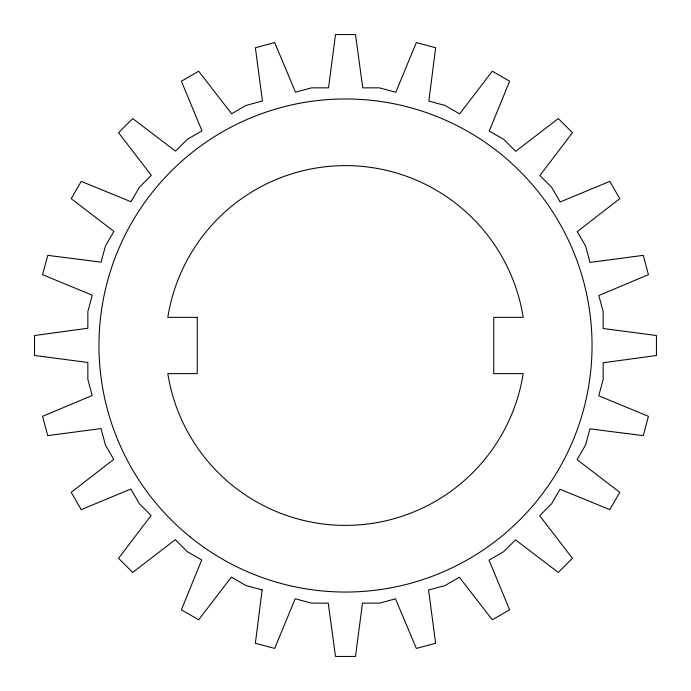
<?xml version="1.0" encoding="UTF-8"?>
<svg xmlns="http://www.w3.org/2000/svg" width="691" height="691" viewBox="0 0 691 691"><rect width="100%" height="100%" fill="white"/><g stroke="black" fill="none" stroke-linecap="round" stroke-linejoin="round"><path stroke-width="1.04" d="M262.139 589.898L255.368 643.269L274.673 648.443L295.195 598.752L311.581 603.148L328.242 603.148L335.506 656.45L355.494 656.45L362.464 603.148L379.419 603.148L395.511 598.829L416.327 648.443L435.632 643.269L428.567 589.976L444.944 585.588L459.377 577.253L492.32 619.784L509.63 609.79L489.012 560.151L503.696 551.668L515.477 539.887L558.311 572.442L572.442 558.311L539.671 515.693L551.668 503.696L559.995 489.271L609.79 509.63L619.784 492.32L577.106 459.636L585.588 444.944L589.898 428.861L643.269 435.632L648.443 416.327L598.752 395.805L603.148 379.419L603.148 362.758L656.45 355.494L656.45 335.506L603.148 328.536L603.148 311.581L598.829 295.489L648.443 274.673L643.269 255.368L589.976 262.433L585.588 246.056L577.253 231.623L619.784 198.68L609.79 181.37L560.151 201.988L551.668 187.304L539.887 175.523L572.442 132.689L558.311 118.558L515.693 151.329L503.696 139.332L489.271 131.005L509.63 81.21L492.32 71.216L459.636 113.894L444.944 105.412L428.861 101.102L435.632 47.731L416.327 42.557L395.805 92.248L379.419 87.852L362.758 87.852L355.494 34.55L335.506 34.55L328.536 87.852L311.581 87.852L295.489 92.171L274.673 42.557L255.368 47.731L262.433 101.024L246.056 105.412L231.623 113.747L198.68 71.216L181.37 81.21L201.988 130.849L187.304 139.332L175.523 151.113L132.689 118.558L118.558 132.689L151.329 175.307L139.332 187.304L131.005 201.729L81.21 181.37L71.216 198.68L113.894 231.364L105.412 246.056L101.102 262.139L47.731 255.368L42.557 274.673L92.248 295.195L87.852 311.581L87.852 328.242L34.55 335.506L34.55 355.494L87.852 362.464L87.852 379.419L92.171 395.511L42.557 416.327L47.731 435.632L101.024 428.567L105.412 444.944L113.747 459.377L71.216 492.32L81.21 509.63L130.849 489.012L139.332 503.696L151.113 515.477L118.558 558.311L132.689 572.442L175.307 539.671L187.304 551.668L201.729 559.995L181.37 609.79L198.68 619.784L231.364 577.106L246.056 585.588L262.139 589.898M197.246 317.359L167.809 317.359A179.91 179.91 0 0 1 523.191 317.359L493.754 317.359L493.754 373.641L523.191 373.641A179.91 179.91 0 0 1 167.809 373.641L197.246 373.641L197.246 317.359M190.345 537.097A246.54 246.54 0 0 0 589.008 384.066A246.54 246.54 0 0 0 257.147 115.337A246.54 246.54 0 0 0 190.345 537.097"/></g></svg>
